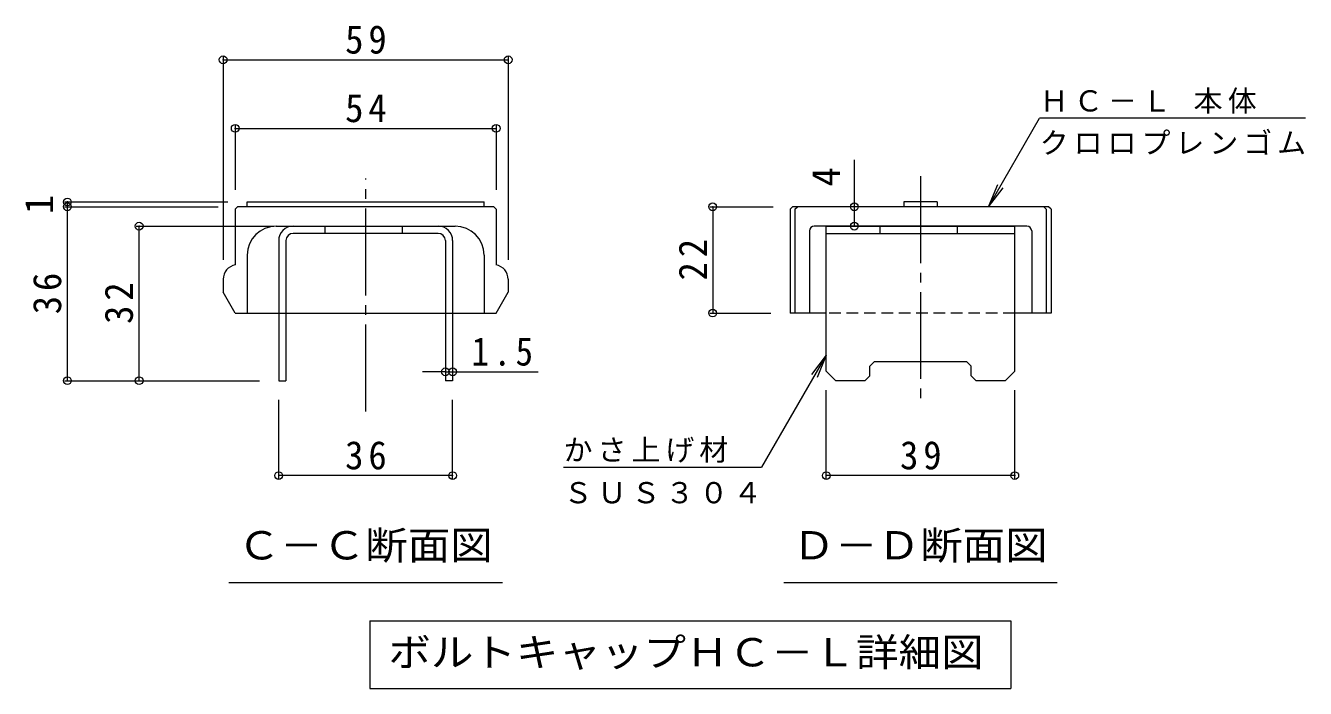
# Model space of a CAD drawing. Units: millimetres on the paper, enlarged 4 times, with parts at other scales. Extents: x -1070 to 1072, y -788 to 718.
# Drawn here: x 542 to 1072, y -670 to -395 of the extents above; entities that cross this region are included whole.
import ezdxf
from ezdxf.enums import TextEntityAlignment as Align

# ---------------------------------------------------------------- set-up
doc = ezdxf.new("R2010")
doc.units = ezdxf.units.MM
doc.header["$LTSCALE"] = 4
doc.header["$PDMODE"] = 32
doc.header["$PDSIZE"] = 3.2
doc.linetypes.add('CHAIN2', pattern=[12, 9, -1, 1, -1])
doc.linetypes.add('DASHED1', pattern=[1.8, 1.2, -0.6])
for name, color, linetype, lineweight in [('D-4', 7, 'Continuous', 9), ('D-5', 7, 'Continuous', 9), ('D-7', 6, 'Continuous', 5), ('D-8', 4, 'Continuous', 9)]:
    doc.layers.add(name, color=color, linetype=linetype, lineweight=lineweight)
doc.styles.add('ＭＳ ゴシック', font='')
doc.styles.get('ＭＳ ゴシック').set_extended_font_data('MS Gothic')

msp = doc.modelspace()

# ---------------------------------------------------------------- linework, layer by layer
at = {"layer": 'D-4'}
for p, q in [((623.905, -408.455), (623.905, -492.543)), ((623.905, -409.655), (741.904, -409.655)), ((741.904, -408.455), (741.904, -492.543)), ((940.706, -470.543), (961.869, -433.888)), ((1071.869, -433.888), (961.869, -433.888)), ((628.904, -436.844), (628.904, -463.543)), ((628.904, -438.044), (736.904, -438.044)), ((736.904, -436.844), (736.904, -463.542)), ((885.18, -470.543), (885.18, -451.121)), ((940.706, -470.543), (944.533, -461.304)), ((940.706, -470.543), (946.794, -462.609)), ((558.256, -468.542), (625.904, -468.542)), ((558.256, -470.543), (621.905, -470.543)), ((559.456, -470.543), (559.456, -468.542)), ((559.456, -542.543), (559.456, -470.543)), ((825.337, -470.543), (851.574, -470.543)), ((826.537, -470.543), (826.537, -514.543)), ((885.18, -478.543), (885.18, -470.543)), ((587.947, -478.543), (644.904, -478.543)), ((589.147, -542.543), (589.147, -478.543)), ((825.337, -514.543), (850.574, -514.543)), ((873.574, -532.043), (846.808, -578.403)), ((873.574, -532.043), (867.486, -539.976)), ((873.574, -532.043), (869.747, -541.281)), ((715.904, -538.876), (706.493, -538.876)), ((715.904, -538.876), (718.904, -538.876)), ((718.904, -538.876), (754.321, -538.876)), ((558.256, -542.543), (638.904, -542.543)), ((646.904, -583.044), (646.904, -550.543)), ((718.904, -583.044), (718.904, -550.543)), ((873.574, -583.044), (873.574, -546.543)), ((951.574, -583.044), (951.574, -546.543)), ((718.904, -581.844), (646.904, -581.844)), ((764.808, -578.403), (846.808, -578.403)), ((951.574, -581.844), (873.574, -581.844))]:
    msp.add_line(p, q, dxfattribs=at)
for p in [(623.905, -409.655), (741.904, -409.655), (628.904, -438.044), (736.904, -438.044), (559.456, -468.542), (559.456, -470.543), (826.537, -470.543), (885.18, -470.543), (589.147, -478.543), (885.18, -478.543), (826.537, -514.543), (715.904, -538.876), (718.904, -538.876), (559.456, -542.543), (589.147, -542.543), (646.904, -581.844), (718.904, -581.844), (873.574, -581.844), (951.574, -581.844)]:
    msp.add_point(p, dxfattribs=at)
at = {"layer": 'D-5'}
for p, q in [((626.304, -626.108), (739.504, -626.108)), ((855.974, -626.108), (969.174, -626.108)), ((684.586, -642), (684.586, -670)), ((684.586, -642), (950, -642)), ((950, -642), (950, -670)), ((684.586, -670), (950, -670))]:
    msp.add_line(p, q, dxfattribs=at)
at = {"layer": 'D-7', "linetype": 'CHAIN2'}
for p, q in [((682.904, -555.255), (682.904, -458.753)), ((912.574, -457.849), (912.574, -550.697))]:
    msp.add_line(p, q, dxfattribs=at)
at = {"layer": 'D-7'}
for p, q in [((628.904, -471.543), (629.905, -470.543)), ((735.905, -470.543), (629.905, -470.543)), ((633.904, -470.543), (633.904, -468.542)), ((633.904, -468.542), (731.904, -468.542)), ((731.904, -470.543), (731.904, -468.542)), ((858.574, -471.543), (859.574, -470.543)), ((965.573, -470.543), (859.574, -470.543)), ((860.574, -471.543), (861.574, -470.543)), ((905.667, -468.543), (905.667, -470.543)), ((919.481, -468.543), (905.667, -468.543)), ((919.481, -468.543), (919.481, -470.543)), ((964.574, -471.543), (963.573, -470.543)), ((966.574, -471.543), (965.573, -470.543)), ((628.904, -471.543), (628.904, -494.626)), ((858.574, -471.543), (858.574, -514.543)), ((860.574, -471.543), (860.574, -514.543)), ((964.574, -471.543), (964.574, -514.543)), ((966.574, -471.543), (966.574, -514.543)), ((645.905, -478.543), (719.904, -478.543)), ((866.574, -480.543), (866.574, -514.543)), ((956.574, -478.543), (868.574, -478.543)), ((958.574, -480.543), (958.574, -514.543)), ((633.904, -490.542), (633.904, -514.543)), ((731.905, -490.542), (731.905, -514.543)), ((623.905, -500.543), (623.905, -505.882)), ((741.904, -500.543), (741.904, -505.882)), ((628.904, -514.543), (623.905, -505.882)), ((736.904, -514.543), (741.904, -505.882)), ((628.904, -514.543), (646.904, -514.543)), ((649.904, -514.543), (715.904, -514.543)), ((718.904, -514.543), (736.904, -514.543)), ((873.574, -514.543), (858.574, -514.543)), ((966.574, -514.543), (951.574, -514.543))]:
    msp.add_line(p, q, dxfattribs=at)
at = {"layer": 'D-7', "linetype": 'DASHED1'}
for p, q in [((646.904, -514.543), (649.904, -514.543)), ((715.904, -514.543), (718.904, -514.543)), ((951.574, -514.543), (873.574, -514.543))]:
    msp.add_line(p, q, dxfattribs=at)
at = {"layer": 'D-7'}
msp.add_lwpolyline([(735.905, -470.543), (736.904, -471.542), (736.904, -494.626)], dxfattribs=at)
for centre, radius, start, end in [((645.905, -490.542), 12, 90, 180), ((719.904, -490.542), 12, 0, 90), ((868.574, -480.543), 2, 90, 180), ((956.574, -480.543), 2, 0, 90), ((629.904, -500.543), 6, 99.59386, 180), ((735.904, -500.543), 6, 0, 80.40614)]:
    msp.add_arc(centre, radius, start, end, dxfattribs=at)
at = {"layer": 'D-8'}
for p, q in [((652.904, -478.543), (712.904, -478.543)), ((712.904, -481.543), (652.904, -481.543)), ((666.13, -481.543), (666.13, -478.543)), ((698.13, -481.543), (698.13, -478.543)), ((873.574, -478.543), (951.574, -478.543)), ((873.574, -538.543), (873.574, -478.543)), ((873.574, -481.543), (951.574, -481.543)), ((895.8, -481.543), (895.8, -478.543)), ((927.8, -481.543), (927.8, -478.543)), ((951.574, -538.543), (951.574, -478.543)), ((649.904, -484.543), (649.904, -542.543)), ((715.904, -484.543), (715.904, -542.543)), ((718.904, -484.543), (718.904, -542.543)), ((893.574, -534.543), (931.574, -534.543)), ((873.574, -538.543), (877.574, -542.543)), ((951.574, -538.543), (947.574, -542.543)), ((718.904, -542.543), (715.904, -542.543)), ((933.574, -540.543), (935.574, -542.543)), ((947.574, -542.543), (935.574, -542.543))]:
    msp.add_line(p, q, dxfattribs=at)
for points in [[(646.904, -484.543), (646.904, -542.543), (649.904, -542.543)], [(891.574, -540.543), (891.574, -536.543), (893.574, -534.543)], [(933.574, -540.543), (933.574, -536.543), (931.574, -534.543)], [(891.574, -540.543), (889.574, -542.543), (877.574, -542.543)]]:
    msp.add_lwpolyline(points, dxfattribs=at)
for centre, radius, start, end in [((652.904, -484.543), 6, 90, 180), ((652.904, -484.543), 3, 90, 180), ((712.904, -484.543), 6, 0, 90), ((712.904, -484.543), 3, 0, 90)]:
    msp.add_arc(centre, radius, start, end, dxfattribs=at)

# ---------------------------------------------------------------- texts
at = {"layer": 'D-4', "color": 2, "style": 'ＭＳ ゴシック'}
for s, p in [('4', (882.78, -462.162)), ('1', (557.056, -473.542))]:
    msp.add_text(s, height=11.73, rotation=90, dxfattribs=at).set_placement(p, align=Align.BOTTOM_LEFT)
at = {"layer": 'D-4', "color": 2, "char_height": 11.73, "attachment_point": 7, "style": 'ＭＳ ゴシック'}
for s, insert in [('\\T1.27;\\W0.95;59', (674.404, -407.255)), ('\\T1.27;\\W0.95;54', (674.404, -435.644)), ('\\T1.27;\\W0.9;1.5', (726.728, -536.476)), ('\\T1.27;\\W0.95;36', (674.404, -579.444)), ('\\T1.27;\\W0.95;39', (904.074, -579.444))]:
    msp.add_mtext(s, dxfattribs=dict(at, insert=insert))
at = {"layer": 'D-4', "char_height": 8.798, "attachment_point": 7, "style": 'ＭＳ ゴシック'}
for s, insert in [('\\T1.18;ＨＣ－Ｌ\\~本体', (961.869, -432.024)), ('\\T1.17;クロロプレンゴム', (961.869, -448.974)), ('\\T1.17;かさ上げ材', (764.808, -576.54)), ('\\T1.17;ＳＵＳ３０４', (764.808, -593.489))]:
    msp.add_mtext(s, dxfattribs=dict(at, insert=insert))
at = {"layer": 'D-4', "color": 2, "char_height": 11.73, "attachment_point": 7, "rotation": 90, "style": 'ＭＳ ゴシック'}
for s, insert in [('\\T1.27;\\W0.95;22', (824.137, -501.043)), ('\\T1.27;\\W0.95;36', (557.056, -515.043)), ('\\T1.27;\\W0.95;32', (586.747, -519.043))]:
    msp.add_mtext(s, dxfattribs=dict(at, insert=insert))
at = {"layer": 'D-5', "color": 2, "style": 'ＭＳ ゴシック', "width": 1.1}
for s, p in [('Ｃ－Ｃ断面図', (629.904, -620.108)), ('Ｄ－Ｄ断面図', (859.574, -620.108)), ('ボルトキャップＨＣ－Ｌ詳細図', (692.293, -664.4))]:
    msp.add_text(s, height=11.73, dxfattribs=at).set_placement(p, align=Align.BOTTOM_LEFT)

doc.saveas('drawing.dxf')
